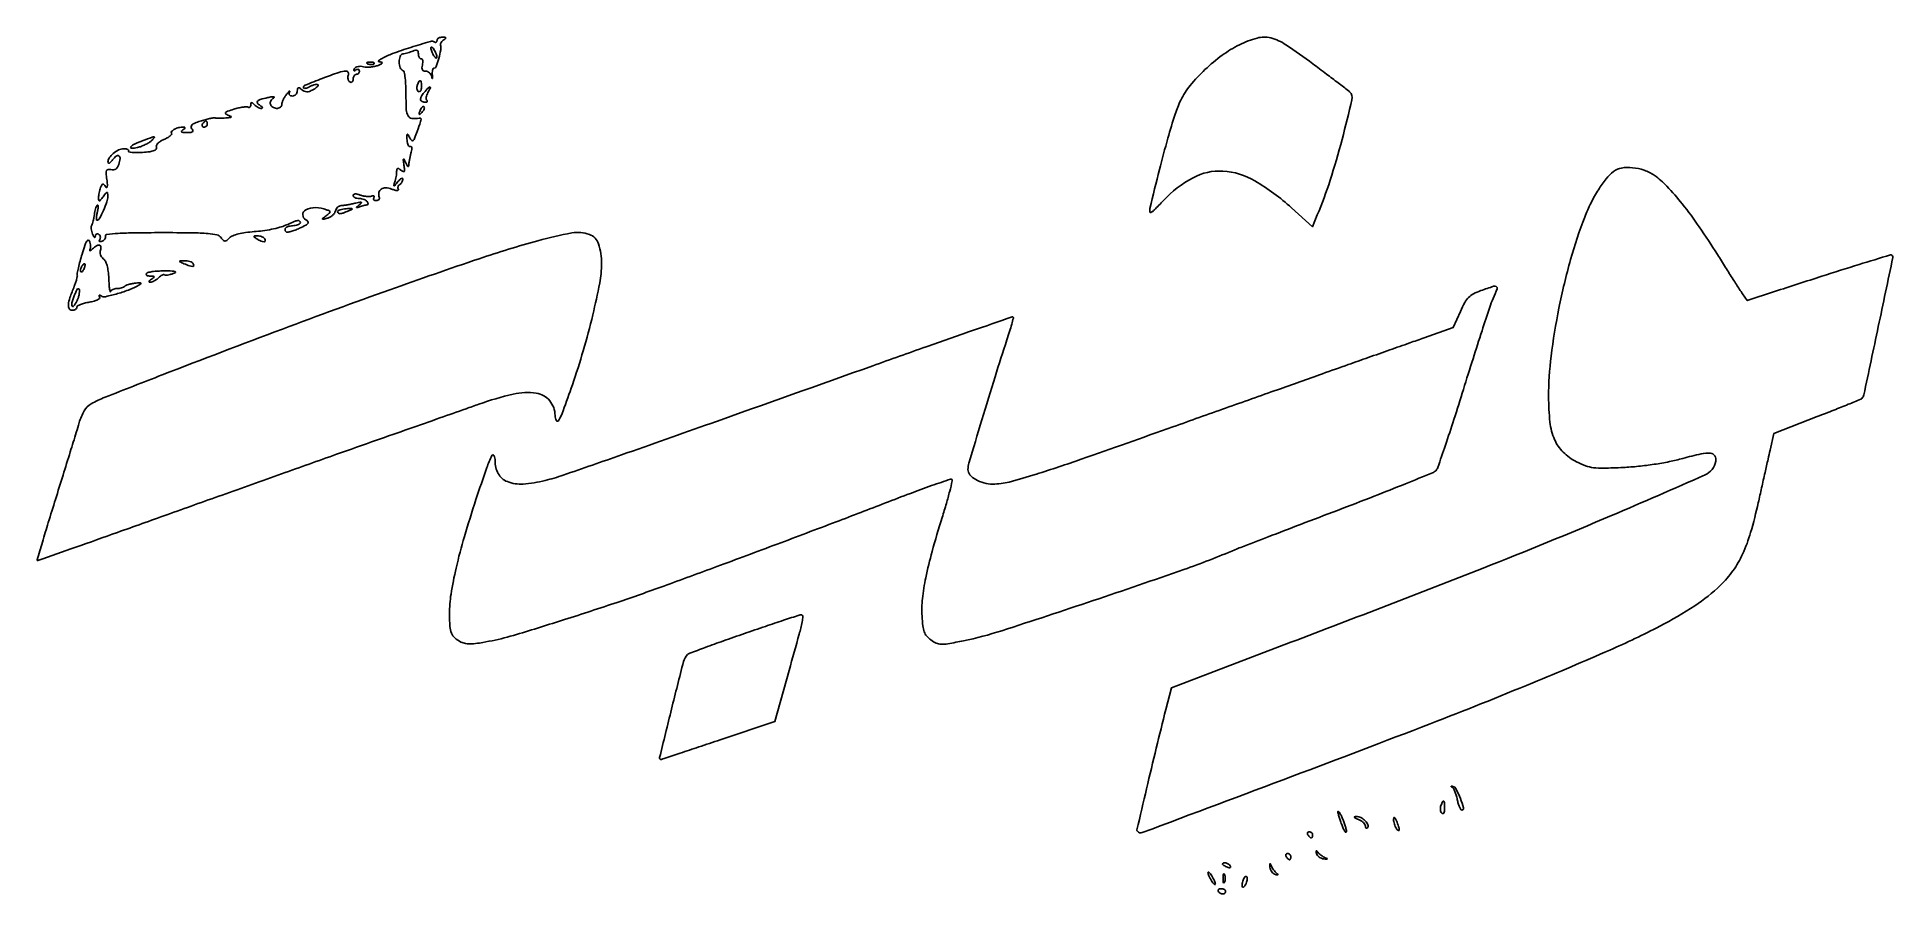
# Model space of a CAD drawing. Extents: x 301 to 899, y 177 to 453.
import ezdxf

# ---------------------------------------------------------------- set-up
doc = ezdxf.new("R2010")
doc.units = 0

msp = doc.modelspace()

# ---------------------------------------------------------------- linework, layer by layer
for points in [[(430, 451.940983, -0.091277), (429.933192, 451.57807, -0.169917), (429.742607, 451.35213, -0.175591), (429.457915, 451.298611, -0.098253), (429.123769, 451.423506, 0.213662), (427.848677, 451.593558, 0.004419), (421.562323, 449.667888, 0.010083), (415.620724, 447.657588, 0.045173), (412.295024, 446.105296, 0.01223), (411.390787, 445.549104, 0.187473), (411.180479, 445.25715, 0.430864), (411.30557, 445.057649, 0.033674), (412, 444.967022, -0.165576), (412.318619, 444.83582, -0.418733), (412.331905, 444.610503, -0.093369), (411.889114, 444.273615, -0.021137), (411.023506, 443.885052, -0.042136), (409.913437, 443.547206, -0.029794), (408.624642, 443.350253, -0.030226), (407.361082, 443.310257, -0.054332), (406.334791, 443.452109, 0.053236), (405.435514, 443.578408, 0.05913), (404.562146, 443.504026, 0.067396), (403.843416, 443.251665, 0.137089), (403.406777, 442.849162, 0.028682), (403.157047, 442.387906, 0.314152), (403.190797, 442.191172, 0.317511), (403.386153, 442.156181, 0.028989), (403.845492, 442.404508, -0.068937), (404.287383, 442.599686, -0.143226), (404.660863, 442.59735, -0.19028), (404.906838, 442.403738, -0.132745), (405, 442.059017, -0.093332), (404.923877, 441.654762, -0.09642), (404.70625, 441.311086, -0.099167), (404.381556, 441.081062, -0.105053), (404, 441, 0.153634), (403.618621, 440.879982, 0.097988), (403.29375, 440.542039, 0.080552), (403.074545, 440.037096, 0.062283), (403, 439.440983, -0.07169), (402.92106, 438.893252, -0.147301), (402.686224, 438.533851, -0.189104), (402.337834, 438.416177, -0.127056), (401.931826, 438.542134, -0.109884), (401.564485, 438.900093, -0.081902), (401.33511, 439.419289, -0.076891), (401.27569, 440.017004, -0.078162), (401.400442, 440.601151, 0.078797), (401.513886, 441.135658, 0.127013), (401.42158, 441.589148, 0.151584), (401.139637, 441.889166, 0.129567), (400.718615, 442.000206, 0.083314), (398.353948, 441.60384, 0.008714), (393.055704, 439.671335, 0.004126), (387.515533, 437.487829, 0.30581), (387, 436.723759, 0.344619), (387.166479, 436.510904, 0.099456), (387.612659, 436.490792, 0.056385), (388.285268, 436.673953, 0.028227), (389.085646, 437.045837, -0.026824), (389.920909, 437.436781, -0.037561), (390.705509, 437.687281, -0.041659), (391.345199, 437.784408, -0.216494), (391.671293, 437.662041, -0.336274), (391.708988, 437.387823, -0.068346), (391.392982, 436.970981, -0.047223), (390.810133, 436.488681, -0.026383), (390.021724, 436.011626, -0.036151), (388.904764, 435.513991, -0.089843), (388.025683, 435.365215, -0.106287), (387.242402, 435.543114, -0.064492), (386.436078, 436.053051, 0.024209), (385.680138, 436.620969, 0.225517), (385.287634, 436.681212, 0.291115), (385.058151, 436.415788, 0.0366), (385, 435.622445, -0.095038), (384.881216, 435.003159, -0.096915), (384.542039, 434.476593, -0.098829), (384.035873, 434.124093, -0.103188), (383.440983, 434, -0.07558), (382.861027, 434.08817, -0.159211), (382.493873, 434.348913, -0.179211), (382.376931, 434.751269, -0.099592), (382.51514, 435.25, 0.099966), (382.588089, 435.513997, 0.63907), (382.499911, 435.562606, 0.054429), (382.149815, 435.241494, 0.009606), (381.574157, 434.55887, 0.029418), (380.971698, 433.71954, 0.02818), (380.462409, 432.803467, 0.029356), (380.107097, 431.944845, 0.08361), (380, 431.30887, -0.222787), (379.589843, 430.434044, -0.161074), (378.572794, 430.034219, -0.129312), (377.337058, 430.287339, -0.140408), (376.430902, 431.111803, -0.125163), (376.274242, 431.610207, -0.094308), (376.350436, 432.181682, -0.084524), (376.64704, 432.738759, -0.075149), (377.121885, 433.192687, 0.075469), (377.516976, 433.570856, 0.559415), (377.442198, 433.767455, 0.091622), (376.851831, 433.770122, 0.009792), (375.50205, 433.4996, 0.013538), (373.058904, 432.890165, 0.132504), (372.152459, 432.35295, 0.385996), (372.130779, 431.743575, 0.076572), (373.02896, 430.96094, -0.030166), (373.529297, 430.60054, -0.117373), (373.759445, 430.299407, -0.346657), (373.710337, 430.105869, -0.161466), (373.45, 430.015313, -0.087398), (372.962281, 430.093906, -0.037648), (372.355937, 430.356998, -0.035771), (371.736687, 430.741929, -0.039453), (371.2, 431.2, 0.019206), (370.578868, 431.775162, 0.19173), (370.25, 431.887705, 0.346165), (370.054566, 431.717794, 0.047194), (370, 431.140983, -0.068868), (369.938564, 430.697056, -0.143121), (369.754719, 430.403394, -0.190306), (369.482196, 430.303599, -0.132895), (369.165002, 430.398023, 0.153117), (368.629056, 430.534702, 0.021037), (367.467813, 430.422595, 0.022545), (366.064666, 430.162346, 0.017329), (364.559887, 429.756998, 0.008996), (362.557405, 429.102774, 0.111509), (361.881444, 428.682862, 0.451647), (361.902996, 428.295749, 0.073128), (362.644885, 427.870243, -0.011753), (363.660789, 427.442823, -0.471161), (363.71718, 427.237808, -0.21844), (363.442542, 427.077456, -0.005752), (362, 426.951864, -0.00972), (360.970172, 426.894236, -0.009842), (359.943185, 426.877002, -0.009679), (359.049601, 426.8969, -0.039107), (358.508715, 426.962007, 0.090969), (357.916256, 426.971803, 0.012697), (356.706894, 426.738842, 0.014171), (355.275534, 426.382439, 0.011601), (353.766873, 425.923061, 0.018209), (351.996989, 425.266577, 0.084972), (351.07929, 424.689767, 0.205351), (350.807549, 424.105061, 0.182668), (351.026862, 423.467633, -0.090716), (351.347421, 422.896948, -0.324633), (351.231991, 422.519719, -0.141666), (350.661442, 422.301967, -0.020786), (349.411941, 422.25, -0.014946), (348.216344, 422.285746, -0.134748), (347.725269, 422.452668, -0.450079), (347.690377, 422.720774, -0.072525), (348.143237, 423.109687, 0.024256), (348.68003, 423.487493, 0.175975), (348.845062, 423.750357, 0.392874), (348.742476, 423.92288, 0.06824), (348.331787, 423.984687, 0.060897), (346.855431, 423.823816, 0.061243), (345.464319, 423.312056, 0.08212), (344.560897, 422.641216, 0.343022), (344.493034, 422.011271, -0.30813), (344.476071, 421.627948, -0.061235), (343.975365, 421.105693, -0.045747), (343.139086, 420.542467, -0.027152), (342.054541, 420.022592, 0.037768), (340.916467, 419.447065, 0.065373), (340.089689, 418.786294, 0.090966), (339.646617, 418.11668, 0.194789), (339.635439, 417.507648, -0.268196), (339.537928, 416.894263, -0.134406), (338.878332, 416.421502, -0.057046), (337.494383, 416.081807, -0.014065), (335.162229, 415.851112, -0.013515), (333.286036, 415.769556, -0.026167), (331.785823, 415.823452, -0.031891), (330.767461, 415.979437, -0.517443), (330.653057, 416.25, 0.274279), (330.658608, 416.533418, 0.150444), (330.397593, 416.779688, 0.078209), (329.860363, 416.946808, 0.036388), (329.130446, 417, 0.109851), (327.45436, 416.627263, 0.066455), (325.735508, 415.52465, 0.06884), (324.43786, 414.075375, 0.156194), (324.031803, 412.678571, 0.25855), (324.183063, 412.422177, 0.254638), (324.482512, 412.412261, 0.086067), (324.957678, 412.764042, 0.028539), (325.521471, 413.426999, -0.056218), (326.702233, 414.669327, -0.345285), (327.527161, 414.697012, -0.272739), (327.90087, 413.829795, -0.045453), (327.494903, 411.983939, -0.056128), (327.079065, 411.051435, -0.112086), (326.528618, 410.466284, -0.127729), (325.832028, 410.220952, -0.085286), (324.985119, 410.293641, 0.079785), (324.042461, 410.384934, 0.285404), (323.570564, 410.048959, 0.121066), (323.435155, 409.18293, 0.012796), (323.66434, 407.135062, -0.011298), (323.846715, 405.548481, -0.070557), (323.806755, 404.734123, -0.437609), (323.571871, 404.588207, -0.173189), (323.221981, 404.833846, 0.03689), (322.703905, 405.462242, 0.259129), (322.338445, 405.575484, 0.224477), (322.01159, 405.327904, 0.028632), (321.639163, 404.502058, 0.026333), (321.394227, 403.747178, 0.017091), (321.187754, 402.852961, 0.017192), (321.045712, 401.963531, 0.031006), (321, 401.227083, 0.036464), (321.056989, 400.446678, 0.43679), (321.279615, 400.29392, 0.166576), (321.650748, 400.522676, 0.010187), (322.468197, 401.55887, -0.006264), (323.400912, 402.760441, -0.203789), (323.718401, 402.932284, -0.418214), (323.915874, 402.766567, -0.015683), (323.968197, 401.70034, -0.090194), (323.678694, 399.931512, -0.021471), (322.553405, 397.155075, -0.014768), (321.229326, 394.465955, -0.277761), (320.455268, 394, -0.398699), (320.29826, 394.148861, -0.028427), (320.300619, 394.807813, -0.027782), (320.404013, 395.695377, -0.015985), (320.621624, 396.75, 0.017434), (320.827953, 397.764786, 0.045896), (320.882771, 398.504245, 0.14066), (320.781383, 398.835264, 0.463661), (320.584206, 398.860196, 0.105068), (320.29828, 398.45875, 0.026474), (320.016602, 397.702601, 0.02584), (319.780239, 396.784544, 0.02353), (319.630911, 395.817894, -0.016826), (319.491529, 394.827858, -0.016349), (319.284846, 393.839806, -0.016495), (319.046324, 392.984269, -0.056557), (318.812513, 392.457698, 0.11257), (318.652046, 391.950953, 0.04108), (318.651771, 391.193824, 0.038174), (318.788497, 390.336017, 0.037044), (319.054847, 389.5, 0.022174), (319.371143, 388.804505, 0.108203), (319.64373, 388.472024, 0.440469), (319.829171, 388.502198, 0.132277), (319.929715, 388.809017, -0.086175), (320.033513, 389.261354, -0.154597), (320.277895, 389.549001, -0.170906), (320.623718, 389.626783, -0.109502), (321.016312, 389.489919, -0.103486), (321.35397, 389.169112, -0.098885), (321.541527, 388.734751, -0.096837), (321.549902, 388.253868, -0.094762), (321.377116, 387.80117, 0.078447), (321.215617, 387.415972, 0.299182), (321.298559, 387.182232, 0.206443), (321.594434, 387.10944, 0.045672), (322.110804, 387.245268, 0.074144), (322.62285, 387.522688, 0.079216), (323.018486, 387.932204, 0.087195), (323.239824, 388.40714, 0.12079), (323.25, 388.875, -0.448102), (323.652129, 389.433682, -0.010392), (327.283737, 389.737941, -0.012334), (332.654814, 389.942865, -0.003367), (341.139757, 390, -0.00267), (351.251425, 389.946007, -0.018132), (356.242456, 389.711565, -0.035294), (359.126599, 389.264583, -0.180707), (360.457432, 388.389103, 0.030934), (361.184606, 387.513794, 0.201734), (361.696289, 387.286759, 0.17942), (362.252948, 387.480907, 0.023693), (363.192953, 388.33581, -0.103843), (364.234802, 389.016096, -0.031659), (366.03897, 389.590463, -0.027366), (368.368061, 390.038864, -0.017231), (371.125279, 390.318344, 0.018503), (373.838428, 390.600333, 0.015037), (376.719553, 391.096782, 0.0153), (379.348748, 391.716007, 0.037746), (381.217881, 392.371637, -0.005358), (383.989742, 393.550422, -0.05437), (385.190178, 393.899189, -0.223372), (385.75355, 393.74605, -0.219909), (386, 393.212804, -0.226399), (385.850399, 392.899347, -0.064874), (385.379297, 392.610091, -0.051404), (384.696145, 392.384942, -0.035129), (383.886968, 392.266439, 0.034928), (382.300732, 392.034788, 0.110098), (381.33121, 391.585263, 0.244605), (381.052355, 390.989143, 0.187955), (381.345891, 390.320776, 0.231403), (381.822208, 390.157307, 0.029758), (382.9142, 390.360194, 0.029813), (384.261948, 390.781253, 0.020641), (385.731011, 391.408771, 0.010701), (387.745018, 392.42264, 0.110342), (388.447753, 393.023694, 0.34491), (388.436858, 393.546686, 0.094151), (387.759987, 394.114442, -0.2645), (386.769382, 395.754227, -0.293687), (387.717521, 397.318057, -0.115874), (390.923171, 398.047482, -0.090099), (394.447603, 397.381733, -0.030284), (395.322208, 396.983838, -0.300954), (395.505611, 396.647022, -0.198581), (395.29338, 396.237467, -0.014513), (394.27939, 395.43147, 0.003623), (393.145896, 394.570087, 0.353884), (393.102173, 394.38622, 0.352606), (393.273009, 394.304536, 0.003612), (394.657546, 394.642191, 0.063769), (395.51655, 394.979125, 0.054329), (396.315042, 395.536868, 0.056782), (396.937236, 396.219533, 0.092732), (397.270342, 396.925787, -0.069143), (397.548155, 397.594322, -0.067643), (397.999354, 398.167368, -0.073081), (398.548476, 398.561736, -0.112286), (399.112796, 398.707805, 0.027184), (399.842183, 398.769219, 0.007604), (400.973759, 398.944368, 0.007647), (402.249688, 399.181913, 0.007974), (403.5, 399.455355, -0.006496), (405.101825, 399.810639, -0.127736), (405.601834, 399.786208, -0.563762), (405.655664, 399.567362, -0.030184), (405, 398.986551, 0.004785), (404.132955, 398.293749, 0.366737), (404.102742, 398.131458, 0.3501), (404.260135, 398.068901, 0.00463), (405.331787, 398.405668, -0.006998), (406.068118, 398.633234, -0.008455), (406.765674, 398.825415, -0.007352), (407.356299, 398.968215, -0.055688), (407.640804, 399, 0.30111), (407.768878, 399.084818, 0.136025), (407.7963, 399.29375, 0.070413), (407.703429, 399.61614, 0.033138), (407.5, 400, 0.111412), (407.123976, 400.383556, 0.050262), (406.49335, 400.70625, 0.046318), (405.729296, 400.925923, 0.046881), (404.940983, 401, -0.048273), (404.198163, 401.071884, -0.068272), (403.570164, 401.286479, -0.088455), (403.147085, 401.602835, -0.190322), (403, 401.975249, -0.246367), (403.17284, 402.304736, -0.136041), (403.613582, 402.457746, -0.073969), (404.324221, 402.397953, -0.03062), (405.25, 402.11883, 0.034433), (406.213451, 401.836337, 0.030439), (407.247139, 401.674271, 0.031695), (408.19838, 401.644496, 0.076286), (408.889196, 401.773313, -0.047186), (409.384265, 401.895688, -0.173956), (409.695473, 401.833757, -0.296202), (409.798071, 401.62349, -0.108319), (409.683184, 401.296399, 0.121493), (409.565142, 400.930129, 0.18754), (409.662516, 400.616234, 0.151429), (409.972407, 400.404841, 0.074657), (410.448648, 400.333333, 0.083045), (410.938518, 400.415261, 0.128425), (411.293838, 400.651562, 0.147603), (411.457923, 401.004317, 0.123431), (411.415164, 401.416667, -0.135052), (411.292956, 402.932137, -0.202481), (412.018767, 404.021863, -0.15755), (413.49164, 404.431286, -0.080654), (415.390117, 404.041777, 0.020937), (416.406472, 403.703329, 0.057433), (417.151411, 403.579406, 0.176431), (417.494447, 403.685204, 0.386696), (417.540837, 403.933925, -0.108733), (417.399958, 404.336069, -0.099734), (417.434372, 404.773748, -0.095395), (417.639256, 405.179608, -0.090122), (417.983688, 405.489919, 0.070784), (418.372497, 405.814038, 0.052784), (418.701458, 406.266083, 0.053342), (418.924953, 406.770564, 0.077769), (419, 407.250147, 0.293818), (418.847957, 407.486547, 0.229008), (418.535395, 407.479494, 0.07696), (418.027449, 407.111916, 0.026769), (417.418365, 406.44113, -0.002861), (416.409, 405.216717, -0.194068), (416.176033, 405.091771, -0.533799), (416.077703, 405.208733, -0.00647), (416.418365, 406.331787, 0.020107), (416.641185, 407.145608, 0.014063), (416.829145, 408.078055, 0.014215), (416.958885, 408.98325, 0.02849), (417, 409.704232, -0.042177), (417.060868, 410.424521, -0.284944), (417.287616, 410.681086, -0.221711), (417.671352, 410.625237, -0.027966), (418.363, 410.1137, 0.050429), (419.04856, 409.652739, 0.398609), (419.384996, 409.744921, 0.158648), (419.510648, 410.281385, 0.012792), (419.349145, 411.741255, -0.003051), (419.13632, 413.373448, -0.193637), (419.208882, 413.647336, -0.557458), (419.363528, 413.633719, -0.006261), (419.91586, 412.5, 0.014782), (420.363577, 411.619443, 0.155734), (420.652086, 411.344203, 0.470242), (420.851781, 411.434879, 0.052433), (420.943369, 412, -0.023237), (421.019521, 412.741299, -0.008842), (421.191788, 413.766247, -0.008734), (421.418498, 414.87513, -0.010577), (421.671178, 415.906372, 0.026599), (421.861963, 416.809188, 0.074372), (421.866223, 417.454441, 0.203937), (421.69206, 417.742224, 0.303161), (421.407524, 417.752331, -0.291958), (421.050619, 417.757658, -0.128046), (420.720381, 418.124422, -0.070192), (420.467707, 418.842875, -0.034496), (420.342711, 419.805986, -0.004917), (420.263734, 421.375909, -0.228369), (420.387906, 421.662697, -0.463499), (420.601367, 421.629366, -0.009413), (421.222453, 420.566981, 0.05901), (421.841718, 419.714224, 0.40258), (422.313321, 419.686192, 0.124805), (422.79051, 420.359748, 0.008268), (423.614686, 422.606954, 0.001399), (424.698723, 425.749325, 0.045493), (424.888972, 426.531938, 0.341216), (424.726352, 426.822587, 0.140827), (424.25, 426.881579, -0.06498), (421.878196, 426.81794, -0.243206), (420.669889, 427.609757, -0.117309), (420.113141, 429.54591, -0.011613), (420, 434.416667, 0.011415), (419.93455, 437.283229, 0.017637), (419.734273, 439.752604, 0.01224), (419.453713, 441.733803, 0.269396), (419.095398, 442.166667, -0.222816), (418.172598, 443.100829, -0.080948), (417.832184, 444.979388, -0.085693), (418.111648, 446.788711, -0.27588), (419, 447.549517, 0.019638), (419.699483, 447.69796, 0.009768), (420.573438, 447.93788, 0.00968), (421.470552, 448.222106, 0.014027), (422.25, 448.510369, -0.048734), (423.055668, 448.746315, -0.167551), (423.587212, 448.668957, -0.202274), (423.897094, 448.29737, -0.074119), (424, 447.606989, 0.054448), (424.067143, 446.99223, 0.074128), (424.266249, 446.472053, 0.093739), (424.560542, 446.122995, 0.172528), (424.90638, 446, -0.24384), (425.210205, 445.842465, -0.106581), (425.392877, 445.4125, -0.070464), (425.424365, 444.766322, -0.040966), (425.289749, 444, 0.04786), (425.145018, 443.103917, 0.135244), (425.272537, 442.488673, 0.178848), (425.664554, 442.128121, 0.097724), (426.313818, 442, -0.104535), (426.937412, 441.868185, -0.077012), (427.533315, 441.485937, -0.073245), (428.011547, 440.918735, -0.078235), (428.292801, 440.25, 0.013861), (428.450648, 439.678963, 0.702491), (428.532127, 439.675, 0.11785), (428.572725, 439.926596, 0.006114), (428.501024, 440.75, -0.032775), (428.47208, 441.612095, -0.052852), (428.572725, 442.339063, -0.07186), (428.77567, 442.837525, -0.266202), (429.059217, 443, 0.318272), (429.722963, 443.470127, 0.016183), (430.564123, 446.133674, 0.02234), (431.197949, 448.854682, 0.111932), (431.137712, 450.408359, -0.135219), (431.140622, 450.816895, -0.068199), (431.348586, 451.292622, -0.059995), (431.717058, 451.759487, -0.054443), (432.197214, 452.143046, 0.026024), (432.779909, 452.55665, 0.362169), (432.829036, 452.791123, 0.256333), (432.589927, 452.947957, 0.017478), (431.75, 452.984687, 0.05865), (431.080701, 452.91184, 0.078206), (430.514063, 452.684416, 0.097254), (430.134631, 452.343714, 0.162721)], [(429.969374, 446.5, -0.190341), (429.877628, 446.267727, -0.335455), (429.684621, 446.234375, -0.102785), (429.374359, 446.485814, -0.027796), (429, 447, -0.026766), (428.628962, 447.647707, -0.024204), (428.315379, 448.353125, -0.024967), (428.096832, 449.012663, -0.067616), (428.030626, 449.5, -0.190341), (428.122372, 449.732273, -0.335455), (428.315379, 449.765625, -0.102785), (428.625641, 449.514186, -0.027796), (429, 449, -0.026766), (429.371038, 448.352293, -0.024204), (429.684621, 447.646875, -0.024967), (429.903168, 446.987337, -0.067616)], [(688.421475, 450.52274, 0.042824), (682.883683, 447.143474, 0.031072), (677.336626, 442.512631, 0.031629), (672.590443, 437.416054, 0.057955), (669.527617, 432.645974, 0.036185), (667.729916, 428.179842, 0.008343), (665.379559, 420.407321, 0.007455), (662.669739, 410.304437, 0.004039), (659.623075, 397.804063, 0.080376), (659.543209, 396.674369, 0.550715), (659.946685, 396.467289, 0.066319), (661.038872, 397.323802, 0.003945), (663.951718, 400.355433, -0.079194), (673.478564, 407.676408, -0.139535), (683.092973, 409.825074, -0.119887), (693.43178, 406.671663, -0.050343), (705.216106, 397.983867), (711.932211, 391.901996), (713.517868, 395.697007, 0.021056), (717.637877, 406.856388, 0.013775), (721.481784, 420.024472, 0.006003), (724.676969, 432.833166, 0.264634), (723.92759, 435.391483, 0.029901), (723.577383, 435.691679, 0.000185), (720.255785, 438.20894, 0.00076), (716.456363, 441.077027, 0.000485), (712.028274, 444.402406, 0.013446), (703.408709, 450.507501, 0.084122), (698.497096, 452.709879, 0.129854), (694.134266, 452.689869, 0.049905)], [(407.8125, 444.316886, 0.051402), (408.359369, 444.160852, 0.05415), (408.916927, 444.123424, 0.060344), (409.402231, 444.202593, 0.126455), (409.729167, 444.395833, 0.296942), (409.77538, 444.614691, 0.208169), (409.592839, 444.799335, 0.077125), (409.112848, 444.910055, 0.028489), (408.416667, 444.921053, 0.018894), (407.670344, 444.862007, 0.168741), (407.37858, 444.720685, 0.470617), (407.395823, 444.538436, 0.054073)], [(423.650663, 437.532025, 0.066719), (423.506898, 436.926665, 0.072258), (423.533742, 436.321649, 0.081026), (423.720854, 435.809536, 0.126981), (424.043674, 435.473008, 0.214542), (424.405148, 435.42542, 0.177225), (424.719079, 435.660421, 0.099152), (424.931736, 436.193244, 0.045552), (425, 436.940983, 0.020503), (424.936989, 438.476999, 0.275668), (424.622791, 438.917133, 0.395517), (424.205874, 438.769457, 0.027681)], [(425.804392, 435.084515, 0.047768), (424.901812, 433.800337, 0.173459), (424.732047, 432.832671, 0.258028), (425.222363, 432.219939, 0.098034), (426.333333, 432, 0.066752), (426.671462, 432.045344, 0.196453), (426.854085, 432.185498, 0.239312), (426.866089, 432.39057, 0.093793), (426.70185, 432.631483, -0.178012), (426.529218, 433.004876, -0.056832), (426.549616, 433.626345, -0.048477), (426.73411, 434.369838, -0.03784), (427.070368, 435.131483, 0.011543), (427.852731, 436.678132, 0.563669), (427.696705, 436.915591, 0.202404), (427.219292, 436.692876, 0.006698)], [(424.564293, 429.293128, 0.008399), (424.21821, 428.336218, 0.286372), (424.270328, 428.111181, 0.400052), (424.463552, 428.106486, 0.011214), (425.124088, 428.733333, 0.043285), (425.558688, 429.246577, 0.063152), (425.837219, 429.768815, 0.082976), (425.927901, 430.220211, 0.20742), (425.806872, 430.526461, 0.278911), (425.538684, 430.59249, 0.120343), (425.210949, 430.395085, 0.070189), (424.866277, 429.940734, 0.036269)], [(356, 425, -0.105053), (355.918938, 424.618444, -0.099167), (355.688914, 424.29375, -0.09642), (355.345238, 424.076123, -0.093332), (354.940983, 424, -0.108972), (354.586039, 424.078288, -0.182303), (354.3746, 424.29375, -0.161196), (354.343488, 424.6179, -0.082592), (354.5, 425, -0.029505), (354.768994, 425.382774, -0.035638), (355.066025, 425.70625, -0.038439), (355.34829, 425.934461, -0.151918), (355.559017, 426, -0.210953), (355.727648, 425.92554, -0.081139), (355.870461, 425.70625, -0.061769), (355.967655, 425.382849, -0.042167)], [(335.32177, 419.673922, 0.018455), (332.570908, 418.540834, 0.11609), (331.37878, 417.617954, 0.646927), (331.608958, 417.162055, 0.046559), (333.5, 417.425129, 0.029711), (334.755962, 417.80086, 0.024263), (336.048884, 418.345376, 0.024915), (337.192025, 418.965347, 0.057125), (337.964286, 419.565805, 0.015979), (338.960567, 420.606028, 0.634559), (338.866149, 420.82996, 0.096757), (338.225473, 420.731807, 0.002221)], [(808.959312, 409.718197, 0.057109), (806.579469, 407.349134, 0.027153), (804.066523, 403.823797, 0.025133), (801.670132, 399.586818, 0.022913), (799.629151, 395, 0.025535), (795.089992, 381.383952, 0.018119), (791.348647, 365.722076, 0.018319), (788.819601, 350.210457, 0.031257), (788, 337.112517, 0.027822), (788.453804, 328.963384, 0.073789), (789.941762, 323.337651, 0.09666), (792.697055, 319.298159, 0.075559), (797, 316.16978, 0.032035), (799.907838, 314.892927, 0.057389), (802.441604, 314.28613, 0.036107), (805.747393, 314.126595, 0.006271), (812, 314.354933, 0.013255), (816.948401, 314.729504, 0.012112), (822.021721, 315.3736, 0.012437), (826.888949, 316.236069, 0.017097), (831.210944, 317.268308, -0.011686), (837.10615, 318.743875, -0.076447), (840.14058, 318.954472, -0.236403), (841.518169, 318.11443, -0.187832), (841.847367, 316.380173, -0.246943), (838.379859, 311.984903, -0.003915), (808.276475, 298.871645, -0.007401), (766.937327, 281.966374, -0.002367), (705, 258.038895), (666.5, 243.374721), (664.736232, 236.43736, 0.002606), (661.640904, 223.991348, 0.002237), (658.510832, 210.864055, 0.000191), (655.434997, 197.680761, 0.235208), (655.557561, 197.164719, 0.318716), (657.144248, 196.745151, 0.000179), (705.572097, 214.913819, 0.002409), (749.887032, 231.801594, 0.0056), (782.900035, 244.991712, 0.005208), (807.677066, 255.517766, 0.01683), (823.812995, 263.228882, 0.025199), (835.061003, 269.8169, 0.045981), (843.379646, 276.436214, 0.047999), (847.391832, 281.096094, 0.046478), (850.491423, 286.484173, 0.036537), (853.072947, 293.424431, 0.015704), (855.534937, 303, -0.000053), (856.609852, 307.798719, -0.00005), (857.710472, 312.707459, -0.000049), (858.688785, 317.066662, -0.00017), (859.325452, 319.897734), (860.541249, 325.295467), (874.520625, 330.736485, 0.001494), (879.91025, 332.852785, 0.002358), (884.51985, 334.703904, 0.000561), (888.545089, 336.347705, 0.097868), (888.929928, 336.602013, 0.146768), (889.538457, 337.715166, 0.000239), (894.191542, 359.723974, 0.000158), (898.870309, 381.941373, 0.253383), (898.649492, 382.683842, 0.277396), (898.078282, 382.82618, 0.000469), (887.987683, 379.727903, 0.002998), (876.041988, 375.969209, 0.001436), (860.744577, 371.006414), (851.989153, 368.138163), (850.452431, 370.319082, -0.01028), (849.521886, 371.699115, -0.001106), (847.440968, 374.942122, -0.001359), (844.981912, 378.816337, -0.001094), (842.358594, 382.994525, 0.011407), (836.549708, 391.836114, 0.017258), (831.061998, 399.22822, 0.019731), (826.113236, 404.955871, 0.053238), (822.049442, 408.465737, 0.069128), (818.78936, 410.113455, 0.058705), (815.015885, 410.92826, 0.062896), (811.480481, 410.821325, 0.129001)], [(398, 396.781892, 0.221622), (398.229227, 396.290137, 0.192837), (398.77324, 396.111419, 0.071567), (399.789441, 396.324277, 0.014624), (401.5, 397.00475, 0.007588), (402.633847, 397.515229, 0.528339), (402.662063, 397.689566, 0.202694), (402.381477, 397.794913, 0.003655), (400.75, 397.716356, 0.026771), (399.696378, 397.601105, 0.041294), (398.807813, 397.378922, 0.049382), (398.179765, 397.093734, 0.267593)], [(462.5, 387.388702, 0.014652), (443.587567, 381.608574, 0.004273), (414.83111, 371.615324, 0.00395), (380.190961, 358.935219, 0.002797), (341.5, 344.177304, 0.001228), (323.101659, 336.98946, 0.036729), (318.611449, 334.829706, 0.131879), (316.385848, 332.610339, 0.059897), (314.753153, 328.800846, -0.003071), (313.811458, 325.661148, -0.000457), (311.869251, 319.347854, -0.000514), (309.560341, 311.894089, -0.000443), (307.118487, 304.064188, 0.00127), (304.803755, 296.598475, 0.002101), (302.892162, 290.282776, 0.000192), (301.210073, 284.63202, 0.303717), (301.269145, 284.441586, 0.260261), (301.477926, 284.40552, 0.000038), (313.622811, 288.677671, 0.000895), (327.070736, 293.436385, 0.000539), (343, 299.124603, -0.00033), (360.793386, 305.486871, -0.000265), (379.946875, 312.309749, -0.000268), (397.658197, 318.597626, -0.000684), (410.5, 323.1292, 0.000061), (420.96768, 326.808334, 0.000071), (430.91875, 330.308856, 0.000063), (439.338772, 333.27334, 0.000429), (443.5, 334.743007, -0.027876), (454.521842, 337.967649, -0.094408), (461.97875, 338.270773, -0.184322), (466.288819, 335.847527, -0.173099), (468.030409, 331.095012, 0.117217), (468.437161, 329.445934, 0.597337), (469.157517, 329.432475, 0.04103), (470.607624, 332.589813, 0.00353), (473.583436, 340.963129, 0.012793), (477.098015, 351.979482, 0.011692), (480.159705, 363.495258, 0.011211), (482.395233, 373.779051, 0.047823), (482.997308, 380.027494, 0.077272), (482.014172, 386.371376, 0.233622), (479.063705, 389.432459, 0.132722), (473.420169, 389.889929, 0.021076)], [(372, 388, 0.03301), (373.319161, 387.266028, 0.110887), (374.277708, 387.050802, 0.372932), (374.633474, 387.359022, 0.175918), (374.5, 388, 0.101161), (374.140373, 388.382022, 0.052761), (373.566787, 388.701752, 0.049393), (372.883651, 388.916365, 0.053738), (372.190983, 388.984687, 0.012098), (371.238528, 388.953006, 0.343021), (371.064256, 388.800669, 0.295079), (371.157251, 388.569384, 0.010223)], [(315.697152, 383.118051, 0.006384), (315.036926, 380.785259, 0.00892), (314.510749, 378.682539, 0.005887), (314.124033, 376.916646, 0.107528), (314.129996, 376.344458, -0.103938), (314.138578, 375.854678, -0.017123), (313.927439, 374.927292, -0.018185), (313.596945, 373.837563, -0.015174), (313.169464, 372.705897, 0.014043), (311.78476, 369.065119, 0.058755), (311.278783, 366.780779, 0.148704), (311.527641, 365.518413, 0.277003), (312.391592, 365, 0.059537), (313.006696, 365.073504, 0.078426), (313.52753, 365.290279, 0.096771), (313.876351, 365.611268, 0.159837), (314, 365.988182, -0.264451), (314.239934, 366.410103, -0.037321), (315.169661, 366.873123, -0.034482), (316.456233, 367.29736, -0.022757), (317.981824, 367.613084, 0.023061), (319.549969, 367.938607, 0.052879), (320.679186, 368.359078, 0.094352), (321.2862, 368.820781, 0.333045), (321.327315, 369.27941, -0.044996), (321.144482, 369.64508, -0.354084), (321.197879, 369.813568, -0.257463), (321.407718, 369.830241, -0.032233), (321.825271, 369.607989, 0.196091), (323.229883, 369.372217, 0.014139), (327.127507, 370.364287, 0.020699), (331.08565, 371.671177, 0.046693), (333.92184, 373.053892, 0.028159), (334.611544, 373.529032, 0.532198), (334.596824, 373.748769, 0.152362), (334.176003, 373.844359, 0.00805), (332.787812, 373.711895, 0.020736), (331.697844, 373.544152, 0.023145), (330.665389, 373.291005, 0.023284), (329.813891, 372.996214, 0.101737), (329.371146, 372.704479, -0.090953), (328.97869, 372.433679, -0.035785), (328.359545, 372.206941, -0.033941), (327.638323, 372.051974, -0.035964), (326.916667, 372, 0.053182), (326.22259, 371.925965, 0.058461), (325.582813, 371.707313, 0.066342), (325.089429, 371.385053, 0.135029), (324.833333, 371.00362, -0.750652), (324.689426, 371.009362, -0.028268), (324.532853, 371.838868, -0.015258), (324.386807, 373.301454, -0.006689), (324.278505, 375.246192, 0.020399), (324.086176, 377.556797, 0.036725), (323.713753, 379.420269, 0.045991), (323.187455, 380.807597, 0.121827), (322.511134, 381.615517, -0.0779), (321.950483, 382.177807, -0.076632), (321.584958, 382.887715, -0.079307), (321.458276, 383.65208, -0.093362), (321.589618, 384.372945, 0.105884), (321.758902, 385.45333, 0.355892), (321.310158, 385.945393, 0.179629), (320.341513, 385.741075, 0.046239), (319.053296, 384.75, -0.016946), (318.560129, 384.32242, -0.096853), (318.255398, 384.160937, -0.52202), (318.156002, 384.239365, -0.105719), (318.228164, 384.5, 0.092816), (318.383103, 385.008695, 0.038887), (318.406694, 385.727243, 0.036749), (318.312277, 386.52109, 0.039412), (318.103506, 387.273594, 0.339572), (317.68316, 387.541055, 0.244154), (317.194479, 387.22991, 0.049698), (316.553965, 385.816831, 0.009422)], [(316.345077, 378.456872, -0.035865), (316.083816, 377.899181, -0.069269), (315.786868, 377.507038, -0.118528), (315.50546, 377.335123, -0.281567), (315.276326, 377.390341, -0.156651), (315.142323, 377.651151, -0.070517), (315.133355, 378.040231, -0.059701), (315.242038, 378.490157, -0.049364), (315.458881, 378.933469, -0.030391), (316.120758, 379.871774, -0.36195), (316.525317, 379.954259, -0.344086), (316.696703, 379.564815, -0.029555)], [(336.401461, 376.84056, 0.214175), (336.359226, 376.521481, 0.175382), (336.565966, 376.242416, 0.098899), (337.034144, 376.050627, 0.045827), (337.690983, 375.984687, -0.011801), (338.696108, 375.952447, -0.312363), (338.897595, 375.795688, -0.323649), (338.818229, 375.55773, -0.012279), (338, 375, 0.028778), (337.460273, 374.605423, 0.142569), (337.250469, 374.29793, 0.371875), (337.333849, 374.098796, 0.112778), (337.678571, 374.015313, 0.091913), (338.232729, 374.11062, 0.036592), (338.937574, 374.431135, 0.034659), (339.666773, 374.897729, 0.036738), (340.309524, 375.452381, -0.030941), (340.900393, 375.97432, -0.047949), (341.474465, 376.338928, -0.061247), (341.952798, 376.512276, -0.258204), (342.235769, 376.430898, 0.199629), (342.557747, 376.29805, 0.032881), (343.243097, 376.345066, 0.031768), (344.087972, 376.514349, 0.023267), (344.999545, 376.804128, 0.066954), (345.749234, 377.202101, 0.623607), (345.703534, 377.474652, 0.066341), (344.71971, 377.630377, 0.005403), (342.105207, 377.666171, 0.01514), (340.081429, 377.610719, 0.021523), (338.291228, 377.429814, 0.018383), (336.86494, 377.169519, 0.202697)], [(348.5, 380, 0.014943), (350.302905, 379.288301, 0.086739), (351.306306, 379.112913, 0.378432), (351.631038, 379.399772, 0.170953), (351.5, 380, 0.125173), (351.107776, 380.378939, 0.049915), (350.419912, 380.685604, 0.045307), (349.574959, 380.882619, 0.042673), (348.690983, 380.929715, 0.003282), (347.224154, 380.873019, 0.343362), (347.080266, 380.750168, 0.352087), (347.165583, 380.58405, 0.003353)], [(313.982211, 367.966761, -0.030972), (312.93742, 366.2753, -0.604667), (312.460045, 366.33875, -0.162227), (312.427974, 367.432323, -0.016603), (313.26739, 369.919146, -0.018844), (313.787563, 371.161842, -0.073452), (314.243499, 371.856617, -0.310905), (314.5738, 371.937639, -0.257788), (314.813231, 371.65561, -0.073084), (314.853096, 370.909673, -0.032277), (314.698327, 369.932308, -0.03108), (314.397101, 368.899247, -0.0364)], [(766.191984, 371.31838, 0.033071), (763.791648, 370.286285, 0.080347), (762.241342, 369.149875, 0.069913), (761.005695, 367.484377, 0.020582), (759.597272, 364.624033), (757.310577, 359.45341), (747.905289, 356.123067, -0.000069), (743.260348, 354.479049, -0.000027), (736.856554, 352.213891, -0.000027), (729.931891, 349.76533, -0.000033), (723.5, 347.491885, 0.000274), (715.160869, 344.53979, 0.000059), (700.715625, 339.415285, 0.000061), (683.988305, 333.476672, 0.000059), (667, 327.440808, -0.001049), (637.487164, 317.020838, -0.007374), (623.027945, 312.188143, -0.013925), (614.260363, 309.667372, -0.063111), (608.994149, 309, -0.064286), (606.110089, 309.37235, -0.068889), (603.48738, 310.463795, -0.081337), (601.633257, 312.007297, -0.180485), (601, 313.704466, -0.072379), (601.300813, 315.771637, -0.000764), (605.46282, 329.691452, -0.002788), (609.721856, 343.575603, -0.004353), (613.559821, 355.478086, 0.00532), (614.424298, 358.176912, 0.008485), (615.099313, 360.503489, 0.003179), (615.626609, 362.493234, 0.265511), (615.546506, 362.786827, 0.287176), (615.23226, 362.859113, 0.000085), (602.135965, 358.32386, 0.001377), (587.581798, 353.23603, 0.000831), (570.357925, 347.129421, -0.000221), (518.217586, 328.571813, -0.001147), (489.37885, 318.396502, -0.001151), (470.666617, 311.890766, -0.022515), (464.80718, 310.159615, -0.042098), (457.694396, 309.025588, -0.113125), (452.659815, 309.793361, -0.173277), (449.720216, 312.370408, -0.134862), (448.703646, 316.528641, 0.123824), (448.33758, 318.180719, 0.62002), (447.639307, 318.178153, 0.031413), (446.033078, 314.317817, 0.002592), (442.541505, 304, 0.008693), (438.809393, 292.092825, 0.014653), (436.148607, 281.970368, 0.017403), (434.512608, 273.596408, 0.040225), (434.015313, 267.211275, 0.015404), (434.152029, 263.130139, 0.080837), (434.652546, 260.94947, 0.121066), (435.720801, 259.47785, 0.054386), (437.714306, 258.133623, 0.083044), (439.203938, 257.641798, 0.048837), (441.081559, 257.537309, 0.030893), (443.700924, 257.810103, 0.008857), (447.714306, 258.553907, 0.023315), (455.550127, 260.53459, 0.003467), (471.10707, 265.366393, 0.004182), (488.029234, 270.907448, 0.005908), (503, 276.146285, 0.001556), (520.087852, 282.413804, 0.001057), (539.502876, 289.650212, 0.001064), (558.537547, 296.836964, 0.001818), (574.395056, 302.928816, -0.002857), (582.444234, 306.001828, -0.004667), (589.307417, 308.504387, -0.000956), (595.333974, 310.625415, -0.288067), (595.818544, 310.514789, -0.261775), (595.950959, 310.04248, -0.002883), (595.115092, 306.692025, -0.008035), (594.048675, 302.782942, -0.005035), (592.681761, 298.243179, 0.007794), (589.447091, 287.28155, 0.017507), (587.416596, 278.851036, 0.022897), (586.357588, 272.098014, 0.040608), (586.196588, 266.469396, 0.015666), (586.461103, 263.324228, 0.060462), (586.918518, 261.422244, 0.086861), (587.719776, 260.054954, 0.056972), (589.054291, 258.802688, 0.051313), (590.80263, 257.761191, 0.102469), (592.362886, 257.395052, 0.051451), (594.560753, 257.563608, 0.005596), (599.554291, 258.526787, 0.027829), (611.864995, 261.767193, 0.002669), (641.313995, 271.472783, 0.003368), (670.50248, 281.48481, 0.015925), (687, 287.865004, -0.008352), (688.841693, 288.609508, -0.000188), (697.725, 292.025263, -0.000424), (708.131527, 296.012111, -0.000287), (720, 300.539721, 0.001944), (731.774984, 305.076436, 0.003027), (741.884573, 309.087375, 0.000889), (750.634426, 312.638408, 0.100032), (751.670888, 313.327447, 0.113208), (752.31539, 314.357199, 0.001514), (754.767726, 321.499313, 0.00423), (757.522826, 329.833679, 0.002756), (760.569088, 339.5, -0.001692), (763.661147, 349.384954, -0.00221), (766.560029, 358.404688, -0.001633), (769.047225, 365.944059, -0.020489), (770.112662, 368.75, 0.009827), (771.387864, 371.904076, 0.352446), (771.161168, 372.604178, 0.228652), (770.286275, 372.718885, 0.005188)], [(529, 260.856433, 0.00229), (522.23596, 258.492229, 0.003529), (516.40976, 256.379423, 0.00118), (511.396919, 254.507972, 0.101044), (510.714076, 254.078845, 0.140114), (509.386547, 251.812624, 0.002021), (505.520562, 236.50927, 0.001348), (501.685756, 220.886775, 0.598471), (502.328654, 220.31118, -0.006165), (503.209514, 220.618852, -0.000094), (508.340796, 222.339377, -0.000252), (514.301565, 224.333443, -0.000167), (521.150653, 226.618296), (538.801305, 232.5), (543.405294, 249, 0.000861), (546.644541, 260.686707, 0.014393), (547.600473, 264.59502, 0.052359), (547.797078, 266.434547, 0.437687), (547.25, 266.941664, 0.06077), (546.680579, 266.82682, 0.000359), (541.579687, 265.130064, 0.001502), (535.762147, 263.17084, 0.000955)], [(756.943341, 211.35222, -0.149298), (757.367987, 210.947848, -0.029624), (757.833754, 209.993917, -0.028971), (758.260608, 208.775824, -0.023426), (758.579631, 207.42722, 0.022152), (758.886724, 206.114139, 0.033372), (759.279396, 205.006746, 0.035427), (759.695843, 204.203501, 0.26112), (760.058943, 204, 0.493723), (760.577594, 204.677221, 0.02545), (759.590943, 207.709816, 0.024025), (758.242547, 210.782933, 0.233595), (757.143856, 211.618715, 0.015305), (756.716609, 211.687993, 0.270281), (756.592489, 211.635837, 0.442658), (756.61144, 211.536448, 0.021097)], [(720.157297, 203.5, 0.064422), (720.229743, 202.916497, 0.009444), (720.549595, 201.765625, 0.010537), (720.984322, 200.413345, 0.00887), (721.5, 199, 0.013736), (722.022262, 197.747533, 0.045293), (722.461014, 196.96875, 0.253165), (722.717501, 196.838042, 0.401021), (722.878818, 197, 0.060302), (722.801227, 197.774793, 0.017427), (722.497176, 198.940625, 0.017255), (722.05965, 200.241381, 0.017606), (721.536115, 201.5, 0.011826), (721.006842, 202.587205, 0.031732), (720.564445, 203.325, 0.108108), (720.294386, 203.577512, 0.579924)], [(753.335833, 205.432783, 0.062239), (753.171613, 204.767743, 0.058096), (753.170413, 204.066618, 0.062267), (753.323813, 203.436283, 0.10597), (753.617217, 202.982783, 0.220081), (753.958666, 202.857314, 0.249147), (754.25, 203.043829, 0.097587), (754.442885, 203.628964, 0.030976), (754.5, 204.55, 0.008963), (754.466225, 206.434077, 0.225236), (754.234358, 206.880617, 0.479197), (753.912795, 206.800238, 0.016429)], [(726.75, 200.968838, -0.042713), (727.610884, 200.534176, -0.049734), (728.339062, 199.977939, -0.056783), (728.840026, 199.389943, -0.149142), (729, 198.865558, 0.053801), (729.044873, 198.449737, 0.161919), (729.188735, 198.207575, 0.257596), (729.398627, 198.162956, 0.123278), (729.642501, 198.309167, 0.31114), (729.812714, 199.233494, 0.087338), (728.944257, 200.515487, 0.073648), (727.525519, 201.603266, 0.137358), (726.127555, 201.936614, 0.047797), (725.531629, 201.856007, 0.518195), (725.454773, 201.666147, 0.142603), (725.77036, 201.391614, 0.012615)], [(738.085598, 201, 0.053798), (738.134067, 200.317134, 0.029384), (738.331527, 199.5, 0.028934), (738.632796, 198.684071, 0.040566), (739, 198, 0.095694), (739.592871, 197.381869, 0.608383), (739.885992, 197.533606, 0.081911), (739.695838, 198.686554, 0.019739), (739, 200.5, 0.014925), (738.608071, 201.341871, 0.152377), (738.343886, 201.615423, 0.491407), (738.161267, 201.535375, 0.051935)], [(710.5, 196, 0.029505), (710.768994, 195.617226, 0.035638), (711.066025, 195.29375, 0.038439), (711.34829, 195.065539, 0.151918), (711.559017, 195, 0.210953), (711.727648, 195.07446, 0.081139), (711.870461, 195.29375, 0.061769), (711.967655, 195.617151, 0.042167), (712, 196, 0.105053), (711.918938, 196.381556, 0.099167), (711.688914, 196.70625, 0.09642), (711.345238, 196.923877, 0.093332), (710.940983, 197, 0.108972), (710.586039, 196.921712, 0.182303), (710.3746, 196.70625, 0.161196), (710.343488, 196.3821, 0.082592)], [(683, 186.606989, 0.2252), (683.088769, 186.419896, 0.029412), (683.455882, 186.154486, 0.029555), (683.957462, 185.875192, 0.020646), (684.551938, 185.618443, 0.036408), (685.131719, 185.443138, 0.155351), (685.487528, 185.474315, 0.32948), (685.606889, 185.674071, 0.1144), (685.492921, 186.011454, 0.115814), (684.901891, 186.603931, 0.080554), (684.026239, 186.969265, 0.115534), (683.291154, 186.972535, 0.349578)], [(698.267634, 185.582866, 0.068372), (698.468413, 184.819363, 0.06169), (698.872368, 184.108748, 0.065182), (699.409043, 183.555623, 0.101374), (700, 183.256735, 0.015469), (700.629137, 183.105933, 0.258208), (700.82709, 183.167397, 0.422126), (700.82164, 183.325275, 0.023327), (700.399944, 183.673869, -0.046559), (699.932752, 184.098052, -0.025114), (699.437289, 184.697949, -0.024796), (698.989982, 185.365226, -0.035522), (698.667578, 186, 0.011419), (698.36632, 186.6714, 0.524627), (698.239775, 186.691806, 0.218072), (698.169657, 186.490352, 0.006534)], [(703.5, 189, 0.029505), (703.768994, 188.617226, 0.035638), (704.066025, 188.29375, 0.038439), (704.34829, 188.065539, 0.151918), (704.559017, 188, 0.210953), (704.727648, 188.07446, 0.081139), (704.870461, 188.29375, 0.061769), (704.967655, 188.617151, 0.042167), (705, 189, 0.105053), (704.918938, 189.381556, 0.099167), (704.688914, 189.70625, 0.09642), (704.345238, 189.923877, 0.093332), (703.940983, 190, 0.108972), (703.586039, 189.921712, 0.182303), (703.3746, 189.70625, 0.161196), (703.343488, 189.3821, 0.082592)], [(713.256735, 190, 0.101374), (713.555623, 189.409043, 0.065182), (714.108748, 188.872368, 0.06169), (714.819363, 188.468413, 0.068372), (715.582866, 188.267634, 0.006534), (716.490352, 188.169657, 0.218072), (716.691806, 188.239775, 0.524627), (716.6714, 188.36632, 0.011419), (716, 188.667578, -0.035522), (715.365226, 188.989982, -0.024796), (714.697949, 189.437289, -0.025114), (714.098052, 189.932752, -0.046559), (713.673869, 190.399944, 0.023327), (713.325275, 190.82164, 0.422126), (713.167397, 190.82709, 0.258208), (713.105933, 190.629137, 0.015469)], [(679, 182, 0.018122), (679.446431, 181.233921, 0.025446), (679.902822, 180.5875, 0.023718), (680.316932, 180.108693, 0.205392), (680.570368, 180, 0.439016), (680.692263, 180.132581, 0.048507), (680.609072, 180.5875, 0.03505), (680.375169, 181.232522, 0.018363), (680, 182, 0.018122), (679.553569, 182.766079, 0.025446), (679.097178, 183.4125, 0.023718), (678.683068, 183.891307, 0.205392), (678.429632, 184, 0.439016), (678.307737, 183.867419, 0.048507), (678.390928, 183.4125, 0.03505), (678.624831, 182.767478, 0.018363)], [(683.157895, 182, 0.017491), (683.189089, 181.10856, 0.078554), (683.306058, 180.601562, 0.447206), (683.474999, 180.540618, 0.174857), (683.662281, 180.75, 0.057986), (683.818615, 181.320008, 0.037979), (683.87034, 182, 0.037979), (683.818615, 182.679992, 0.057986), (683.662281, 183.25, 0.174857), (683.474999, 183.459382, 0.447206), (683.306058, 183.398438, 0.078554), (683.189089, 182.89144, 0.017491)], [(689.6, 181.4, 0.033304), (689.389096, 180.717782, 0.041541), (689.289877, 180.062207, 0.04665), (689.304005, 179.520191, 0.168083), (689.452923, 179.213744, 0.291964), (689.69517, 179.160268, 0.11331), (689.996127, 179.355957, 0.066301), (690.316012, 179.78902, 0.03436), (690.6, 180.4, 0.033304), (690.810904, 181.082218, 0.041541), (690.910123, 181.737793, 0.04665), (690.895995, 182.279809, 0.168083), (690.747077, 182.586256, 0.291964), (690.50483, 182.639732, 0.11331), (690.203873, 182.444043, 0.066301), (689.883988, 182.01098, 0.03436)], [(681.603006, 177.833333, 0.071639), (681.869696, 177.514519, 0.05288), (682.243158, 177.244792, 0.053298), (682.660916, 177.061561, 0.076861), (683.059017, 177, 0.087308), (683.418314, 177.063221, 0.094392), (683.723586, 177.244792, 0.100145), (683.927786, 177.515437, 0.112153), (684, 177.833333, 0.170324), (683.888458, 178.151276, 0.094314), (683.572297, 178.421875, 0.074868), (683.100961, 178.604892, 0.055286), (682.543989, 178.666667, 0.05773), (682.023273, 178.606344, 0.124167), (681.66697, 178.421875, 0.190804), (681.528782, 178.149103, 0.16277)]]:
    msp.add_lwpolyline(points, format="xyb", close=True)

doc.saveas('drawing.dxf')
